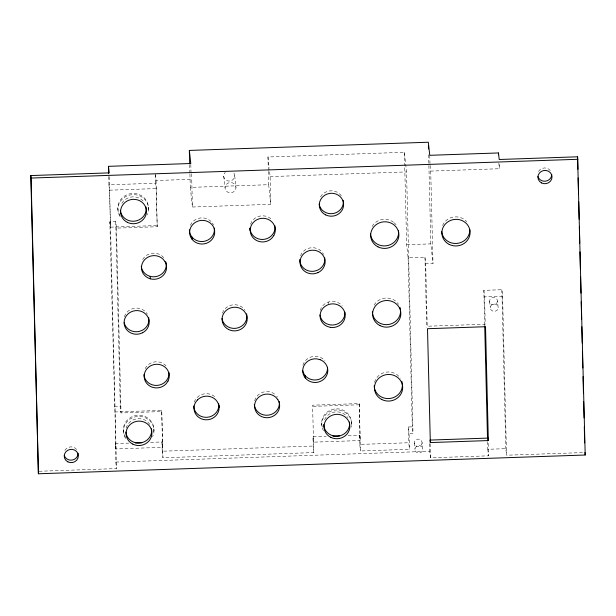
<?xml version="1.0" encoding="UTF-8"?>
<svg xmlns="http://www.w3.org/2000/svg" width="616" height="616" viewBox="0 0 616 616"><rect width="100%" height="100%" fill="white"/><g stroke="black" fill="none" stroke-linecap="round" stroke-linejoin="round"><path stroke-width="0.46" stroke-dasharray="3.08 2.31" d="M268.299 170.363L267.968 156.98L404.373 152.298L406.537 171.918L413.013 433.364L409.093 433.495L408.37 426.957L412.289 426.826L413.013 433.364M155.347 173.974L156.071 180.519L191.738 179.294L192.423 207.015L270.817 204.327L270.131 176.6L269.308 169.131M270.131 176.6L406.537 171.918M430.099 165.488L430.715 171.094L499.437 168.73L499.299 163.186M108.724 176.499L108.932 184.815L155.579 183.214L156.164 188.581L157.211 226.726L116.447 228.12L115.723 221.583L109.848 221.783L115.931 448.933L162.578 447.339L161.661 410.372L115.015 411.973M189.928 174.128L190.259 187.395L268.653 184.7L270.817 204.327M108.932 184.815L109.525 190.182L156.164 188.581M109.848 221.783L110.441 227.15L157.08 225.548M406.66 244.714L430.838 243.882L433.002 263.502L425.679 263.756L424.963 257.211L408.108 257.796L406.66 244.714L404.727 166.589M484.692 324.809L483.845 290.344L501.871 289.72L502.594 296.265L506.529 455.209L583.968 452.552M483.845 290.344L484.561 296.881L502.594 296.265M114.422 406.606L120.305 406.406L121.021 412.951L161.792 411.55L162.932 457.757L313.844 452.575L312.566 405.189L359.213 403.588L360.491 450.974L409.486 449.295L409.093 433.495M359.344 404.766L312.697 406.368L312.566 405.189M39.078 471.255L116.516 468.599L115.793 462.054L115.338 443.574L128.667 443.12M150.558 442.365L161.985 441.972L162.578 447.339M313.844 452.575L312.889 436.79L326.218 436.336M348.117 435.581L359.536 435.196L360.129 440.555L313.482 442.157L312.889 436.79M161.985 441.972L162.208 451.212L313.12 446.038M359.536 435.196L359.767 444.436L408.762 442.75L409.486 449.295M115.793 462.054L429.768 451.282L430.492 457.819L488.503 455.832L488.157 441.826M487.587 441.633L487.78 449.287L505.805 448.671L506.529 455.209M276.723 396.173L277.539 397.127M163.64 257.727L162.87 256.733A12.559 11.827 -6.3 0 0 142.296 260.268M498.821 163.125L499.437 168.73M497.443 300.97A3.927 3.696 -6.3 0 1 491.645 304.373A3.927 3.696 -6.3 0 1 491.483 297.975A3.927 3.696 -6.3 0 1 497.443 300.97L498.167 307.515A3.927 3.696 -6.3 0 1 492.369 310.918A3.927 3.696 -6.3 0 1 492.207 304.512A3.927 3.696 -6.3 0 1 498.167 307.515M489.605 301.239L490.328 307.784M487.78 449.287L488.503 455.832M422.099 442.665A3.927 3.696 -6.3 0 1 416.3 446.069A3.927 3.696 -6.3 0 1 416.139 439.662A3.927 3.696 -6.3 0 1 422.099 442.665L422.822 449.203A3.927 3.696 -6.3 0 1 417.017 452.606A3.927 3.696 -6.3 0 1 416.863 446.207A3.927 3.696 -6.3 0 1 422.822 449.203M414.26 442.935L414.984 449.472M359.767 444.436L360.491 450.974M351.443 422.353L351.567 423.531M328.205 302.086L328.39 303.742M321.652 423.377L321.783 424.555M267.968 156.98L269.207 168.191M234.696 175.729L235.99 187.503A5.49 5.174 -6.3 0 1 227.843 192.215A5.49 5.174 -6.3 0 1 227.681 183.252A5.49 5.174 -6.3 0 1 235.99 187.503M223.716 176.037L225.017 187.811M191.122 173.689L191.738 179.294M190.259 187.395L192.423 207.015M148.394 207.346L148.525 208.524M161.661 410.372L161.792 411.55M162.208 451.212L162.932 457.757M153.885 429.136L154.015 430.315M117.818 208.393L117.949 209.571M123.308 430.184L123.439 431.362M115.338 443.574L115.931 448.933M501.871 289.72L505.805 448.671M484.561 296.881L485.239 324.239L427.227 326.226L425.679 263.756M430.715 171.094L433.002 263.502M429.768 155.309L429.968 163.625M428.628 154.693L430.838 243.882M430.137 443.813L430.492 457.819M424.963 257.211L426.695 327.35M429.575 443.597L429.768 451.282M408.108 257.796L412.289 426.826M404.373 152.298L404.704 165.635M408.37 426.957L408.762 442.75M359.213 403.588L360.129 440.555M268.322 171.317L268.653 184.7M190.814 164.434L190.991 171.826M189.697 164.649L189.905 173.173M156.071 180.519L157.211 226.726M155.371 174.898L155.579 183.214M116.447 228.12L121.021 412.951M115.723 221.583L120.305 406.406M109.286 176.715L116.516 468.599M109.525 190.182L110.441 227.15M442.558 225.525A14.122 13.306 -6.3 0 1 466.712 221.683M372.118 226.38A14.122 13.306 -6.3 0 1 393.562 222.291M394.248 222.861A14.122 13.306 -6.3 0 1 396.057 224.817M374.567 382.297A14.122 13.306 -6.3 0 1 386.116 372.149A14.122 13.306 -6.3 0 1 400.338 378.201M374.066 305.113A14.122 13.306 -6.3 0 1 398.506 304.273M222.391 313.174A12.559 11.827 -6.3 0 1 232.848 304.835A12.559 11.827 -6.3 0 1 245.083 310.279M320.212 310.41A12.559 11.827 -6.3 0 1 329.791 301.647A12.559 11.827 -6.3 0 1 342.242 305.782M300.485 255.686A12.559 11.827 -6.3 0 1 311.681 247.717A12.559 11.827 -6.3 0 1 323.639 254.323M250.504 224.247A12.559 11.827 -6.3 0 1 260.137 216.039A12.559 11.827 -6.3 0 1 272.249 220.097M190.329 225.294A12.559 11.827 -6.3 0 1 211.889 222.415M212.358 223.038A12.559 11.827 -6.3 0 1 213.513 225.079M302.88 365.219A12.559 11.827 -6.3 0 1 316.663 356.418L319.827 357.18A12.559 11.827 -6.3 0 1 324.963 360.861M254.631 400.77A12.559 11.827 -6.3 0 1 275.491 394.748M194.286 402.102A12.559 11.827 -6.3 0 1 195.257 399.953L197.189 397.435A12.559 11.827 -6.3 0 1 216.039 397.951M145.122 368.622A12.559 11.827 -6.3 0 1 166.797 366.805M124.355 316.686A12.559 11.827 -6.3 0 1 135.096 308.169A12.559 11.827 -6.3 0 1 147.416 314.175M64.834 450.388A7.061 6.653 -6.3 0 1 77.054 449.973M125.541 437.322A15.3 14.414 -6.3 0 1 136.251 415.438A15.3 14.414 -6.3 0 1 153.453 432.886M120.043 215.531A15.3 14.414 -6.3 0 1 130.754 193.647A15.3 14.414 -6.3 0 1 147.963 211.095M126.157 428.112A12.944 12.197 -6.3 0 1 136.737 418.803A12.944 12.197 -6.3 0 1 149.78 424.355M121.883 203.334A12.944 12.197 -6.3 0 1 144.29 202.564M125.664 438.5A15.3 14.414 -6.3 0 1 137.876 416.447A15.3 14.414 -6.3 0 1 152.591 436.744M120.174 216.709A15.3 14.414 -6.3 0 1 132.378 194.656A15.3 14.414 -6.3 0 1 147.101 214.961M322.245 426.996A14.907 14.045 -6.3 0 1 336.197 408.824A14.907 14.045 -6.3 0 1 351.02 426.01M324.609 419.789A12.944 12.197 -6.3 0 1 335.528 411.904A12.944 12.197 -6.3 0 1 347.724 417.563M323.469 430.723A14.907 14.045 -6.3 0 1 334.865 410.117A14.907 14.045 -6.3 0 1 351.151 427.188M320.52 196.889A12.166 11.458 -6.3 0 1 341.564 196.165M233.911 173.158A5.49 5.174 -6.3 0 1 232.425 180.034A5.49 5.174 -6.3 0 1 225.056 179.325A5.49 5.174 -6.3 0 1 225.256 172.334M538.507 171.464A7.061 6.653 -6.3 0 1 550.727 171.04"/><path stroke-width="0.92" d="M214.353 228.051L214.345 231.139A12.559 11.827 -6.3 0 1 201.055 241.534A12.559 11.827 -6.3 0 1 189.366 229.837M189.343 150.427L428.32 142.227L429.768 155.309L498.49 152.953L499.206 159.49L577.6 156.803L585.2 455.008L38.4 473.773L30.8 175.568L109.194 172.873L108.47 166.335L190.791 163.51L189.343 150.427L189.674 163.702M30.8 175.568L31.077 178.055L577.877 159.29M135.328 442.889L141.988 442.658M332.886 436.105L339.547 435.882M488.334 440.571L488.065 438.092L430.045 440.078L430.322 442.565L488.334 440.571L485.516 326.719L427.504 328.713L430.322 442.565M584.923 452.521L585.2 455.008M305.012 375.467L305.29 377.955M250.204 230.553L249.927 228.066A12.559 11.827 -6.3 0 0 257.942 238.731A12.559 11.827 -6.3 0 0 271.548 235.697L273.481 233.179A12.559 11.827 -6.3 0 0 274.875 225.664M254.377 404.673L254.554 406.329M218.803 405.066L219.08 407.553M191.938 237.014L192.207 239.501M150.15 276.353L150.419 278.84M577.6 156.803L577.916 169.285M578.124 177.924L578.532 194.248M578.724 201.925L579.148 219.211M579.34 226.888L579.741 243.212M579.956 251.852L580.388 269.138M580.572 276.815L580.98 293.139M581.196 301.778L581.62 319.065M581.812 326.742L582.212 343.066M582.428 351.705L582.836 368.029M583.044 376.669L583.452 392.993M583.668 401.632L584.068 417.956M584.284 426.595L584.684 442.919M498.49 152.953L498.529 154.801M488.065 438.092L488.111 439.955M484.723 325.772L487.518 438.754M428.413 146.061L428.49 148.941M108.47 166.335L108.655 173.727M31.077 178.055L38.4 473.773M469.831 229.683A14.122 13.306 -6.3 0 1 456.51 243.451A14.122 13.306 -6.3 0 1 441.657 231.516M398.452 230.392A14.122 13.306 -6.3 0 1 386.217 245.807A14.122 13.306 -6.3 0 1 370.447 233.965M401.832 381.366A14.122 13.306 -6.3 0 1 390.452 398.406A14.122 13.306 -6.3 0 1 374.174 385.762M400 307.438A14.122 13.306 -6.3 0 1 388.619 324.478A14.122 13.306 -6.3 0 1 372.341 311.835M246.616 313.837A12.559 11.827 -6.3 0 1 236.698 328.166A12.559 11.827 -6.3 0 1 221.968 318.534M344.875 312.158A12.559 11.827 -6.3 0 1 330.037 324.863L326.927 323.939A12.559 11.827 -6.3 0 1 319.943 315.015M324.763 258.012A12.559 11.827 -6.3 0 1 317.671 270.155L314.553 271.14A12.559 11.827 -6.3 0 1 299.753 259.49M327.512 367.267A12.559 11.827 -6.3 0 1 316.593 379.887A12.559 11.827 -6.3 0 1 302.679 370.586M279.225 401.447A12.559 11.827 -6.3 0 1 268.345 415.145A12.559 11.827 -6.3 0 1 254.331 404.62M218.657 403.526A12.559 11.827 -6.3 0 1 207.376 417.271A12.559 11.827 -6.3 0 1 193.717 405.929M168.946 372.557A12.559 11.827 -6.3 0 1 167.744 378.594L165.95 381.204A12.559 11.827 -6.3 0 1 152.522 384.9A12.559 11.827 -6.3 0 1 143.921 374.651M148.749 317.802A12.559 11.827 -6.3 0 1 142.327 330.276L139.27 331.408A12.559 11.827 -6.3 0 1 124.163 322.807M165.95 262.085A12.559 11.827 -6.3 0 1 155.833 276.615A12.559 11.827 -6.3 0 1 141.264 266.328M78.086 453.268A7.061 6.653 -6.3 0 1 72.111 460.075A7.061 6.653 -6.3 0 1 64.257 455.463M151.513 428.805A12.944 12.197 -6.3 0 1 140.294 442.935A12.944 12.197 -6.3 0 1 125.841 432.078M146.023 207.015A12.944 12.197 -6.3 0 1 134.804 221.144A12.944 12.197 -6.3 0 1 120.351 210.287M349.457 422.014A12.944 12.197 -6.3 0 1 337.822 436.19A12.944 12.197 -6.3 0 1 323.739 424.486M343.197 200.346A12.166 11.458 -6.3 0 1 333.048 213.56A12.166 11.458 -6.3 0 1 319.173 204.165M551.751 174.336A7.061 6.653 -6.3 0 1 545.784 181.143A7.061 6.653 -6.3 0 1 537.922 176.538M214.63 230.538L214.622 233.626A12.559 11.827 -6.3 0 1 195.411 242.25A12.559 11.827 -6.3 0 1 195.472 222.284A12.559 11.827 -6.3 0 1 214.63 230.538M168.014 381.081L166.228 383.683A12.559 11.827 -6.3 0 1 145.276 381.111A12.559 11.827 -6.3 0 1 156.857 364.256A12.559 11.827 -6.3 0 1 168.014 381.081M273.758 235.666L271.825 238.184A12.559 11.827 -6.3 0 1 251.059 234.573A12.559 11.827 -6.3 0 1 263.548 218.303A12.559 11.827 -6.3 0 1 273.758 235.666M197.459 399.923L195.526 402.44A12.559 11.827 -6.3 0 0 205.736 419.804A12.559 11.827 -6.3 0 0 218.226 403.534A12.559 11.827 -6.3 0 0 197.459 399.923M142.604 332.755L139.539 333.895A12.559 11.827 -6.3 0 1 124.363 320.174A12.559 11.827 -6.3 0 1 144.144 312.828A12.559 11.827 -6.3 0 1 142.604 332.755M317.948 272.642L314.83 273.627A12.559 11.827 -6.3 0 1 300.439 259.167A12.559 11.827 -6.3 0 1 320.582 252.806A12.559 11.827 -6.3 0 1 317.948 272.642M320.097 359.667L316.94 358.897A12.559 11.827 -6.3 0 0 303.288 374.328A12.559 11.827 -6.3 0 0 323.716 379.294A12.559 11.827 -6.3 0 0 320.097 359.667M330.315 327.35L327.204 326.426A12.559 11.827 -6.3 0 1 324.686 306.629A12.559 11.827 -6.3 0 1 344.791 312.612A12.559 11.827 -6.3 0 1 330.315 327.35M277.816 399.615L275.76 397.235A12.559 11.827 -6.3 0 0 255.216 402.263A12.559 11.827 -6.3 0 0 268.484 417.648A12.559 11.827 -6.3 0 0 277.816 399.615M165.065 261.7L163.148 259.221A12.559 11.827 -6.3 0 0 142.358 263.225A12.559 11.827 -6.3 0 0 154.747 279.264A12.559 11.827 -6.3 0 0 165.065 261.7M449.226 244.421A14.122 13.306 -6.3 0 0 470.1 232.17A14.122 13.306 -6.3 0 0 448.648 221.367A14.122 13.306 -6.3 0 0 449.226 244.421M381.789 399.53A14.122 13.306 -6.3 0 0 402.672 387.279A14.122 13.306 -6.3 0 0 381.219 376.484A14.122 13.306 -6.3 0 0 381.789 399.53M379.957 325.602A14.122 13.306 -6.3 0 0 400.839 313.351A14.122 13.306 -6.3 0 0 379.387 302.548A14.122 13.306 -6.3 0 0 379.957 325.602M378.008 246.862A14.122 13.306 -6.3 0 0 398.891 234.611A14.122 13.306 -6.3 0 0 377.439 223.816A14.122 13.306 -6.3 0 0 378.008 246.862M228.621 329.514A12.559 11.827 -6.3 0 0 247.185 318.618A12.559 11.827 -6.3 0 0 228.12 309.024A12.559 11.827 -6.3 0 0 228.621 329.514M132.794 444.113A12.944 12.197 -6.3 0 0 151.936 432.879A12.944 12.197 -6.3 0 0 132.271 422.984A12.944 12.197 -6.3 0 0 132.794 444.113M127.304 222.322A12.944 12.197 -6.3 0 0 146.446 211.088A12.944 12.197 -6.3 0 0 126.781 201.193A12.944 12.197 -6.3 0 0 127.304 222.322M330.746 437.314A12.944 12.197 -6.3 0 0 349.888 426.087A12.944 12.197 -6.3 0 0 330.222 416.185A12.944 12.197 -6.3 0 0 330.746 437.314M325.625 214.876A12.166 11.458 -6.3 0 0 343.613 204.32A12.166 11.458 -6.3 0 0 325.132 195.026A12.166 11.458 -6.3 0 0 325.625 214.876M541.587 182.952A7.061 6.653 -6.3 0 0 552.028 176.823A7.061 6.653 -6.3 0 0 541.302 171.425A7.061 6.653 -6.3 0 0 541.587 182.952M67.914 461.877A7.061 6.653 -6.3 0 0 78.355 455.755A7.061 6.653 -6.3 0 0 67.629 450.35A7.061 6.653 -6.3 0 0 67.914 461.877"/></g></svg>
